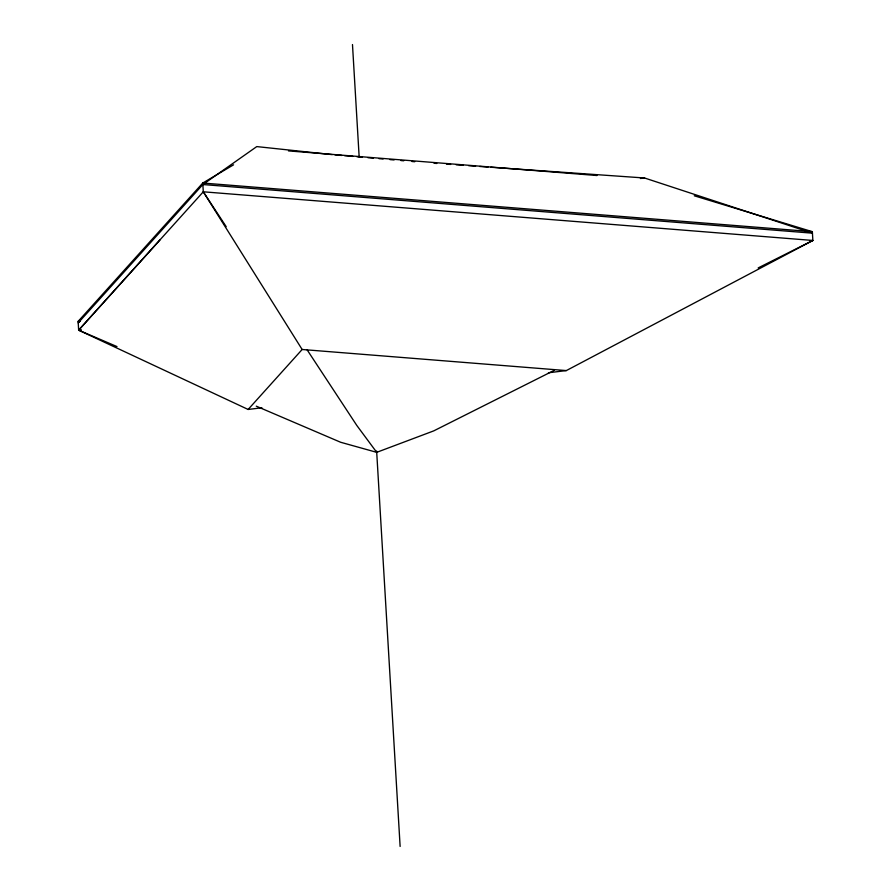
<?xml version="1.0" encoding="UTF-8"?>
<svg xmlns="http://www.w3.org/2000/svg" width="891" height="891" viewBox="0 0 891 891"><rect width="100%" height="100%" fill="white"/><g stroke="black" fill="none" stroke-linecap="round" stroke-linejoin="round"><path stroke-width="1.34" d="M159.99 239.868L78.653 330.171L248.132 409.459L261.909 407.777M116.988 346.577L78.653 330.171L78.13 321.406L202.769 183.034L233.565 164.813M332.198 154.622L256.775 146.592L202.858 184.526L78.219 322.887L80.301 321.072M548.433 372.772L566.342 370.578L812.87 240.459L812.347 231.682L202.769 183.034L203.293 191.799L78.653 330.171L81.415 329.826M248.132 409.459L302.149 349.495L566.342 370.578M78.13 321.406L81.326 318.766M554.302 370.322L433.728 430.888L376.715 452.338L340.629 442.259L256.285 406.173M758.174 267.924L812.87 240.459L203.293 191.799L302.149 349.495M640.417 178.49L644.549 177.988L812.436 233.175L202.858 184.526M809.585 232.028L812.347 231.682L694.256 195.786M810.108 240.793L812.87 240.459M434.051 163.276L436.813 163.465M446.514 164.144L450.668 164.434M456.203 164.824L463.131 165.303M468.666 165.693L475.594 166.171M479.748 166.472L488.056 167.051M490.83 167.241L644.549 177.988M288.472 150.902L597.015 175.527M334.949 154.856L341.821 155.457M344.572 155.691L352.825 156.404M356.957 156.76L362.459 157.239M367.961 157.707L373.463 158.186M378.965 158.654L383.097 159.01M389.968 159.612L394.1 159.968M400.972 160.558L403.723 160.792M411.976 161.505L414.727 161.739M376.715 452.338L356.79 425.43L307.15 349.885M203.293 191.799L226.203 226.67M352.48 44.55L359.162 156.927M376.637 451.046L400.126 846.45"/></g></svg>
